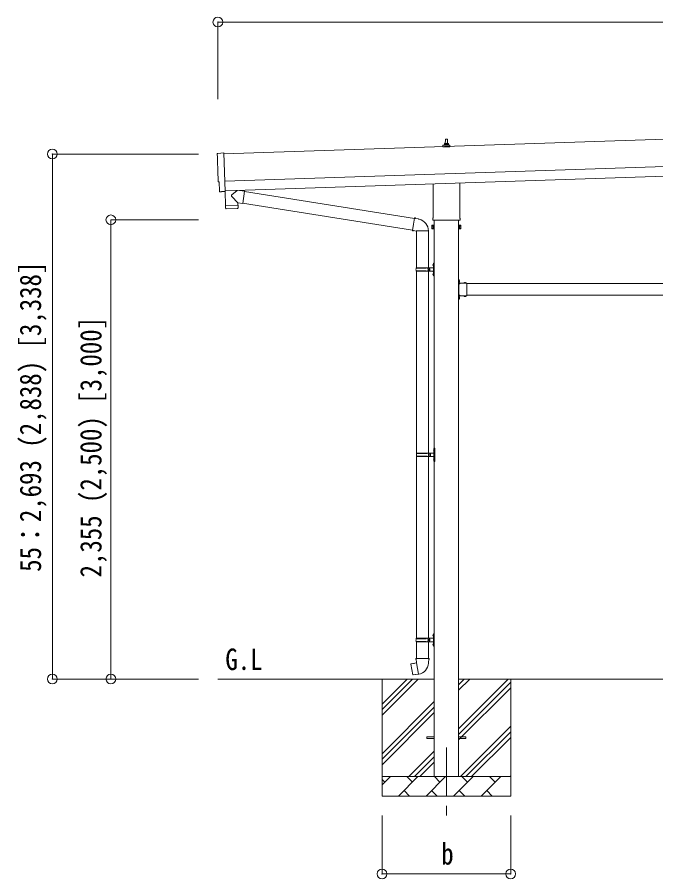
# Model space of a CAD drawing. Units: millimetres, scale not verified. Extents: x -14053 to 14053, y -9700 to 9700.
# Drawn here: x 729 to 4006, y -183 to 4235 of the extents above; entities that cross this region are included whole.
import ezdxf
from ezdxf.enums import TextEntityAlignment as Align

# ---------------------------------------------------------------- set-up
doc = ezdxf.new("R2010")
doc.units = ezdxf.units.MM
doc.header["$LTSCALE"] = 50
doc.header["$PDMODE"] = 32
doc.header["$PDSIZE"] = 50
doc.linetypes.add('CHAIN1', pattern=[8, 5, -1, 1, -1])
doc.linetypes.add('USER8', pattern=[4, 3, -1])
for name, color, linetype, lineweight in [('0-2_建具', 4, 'Continuous', 9), ('0-3_階段', 7, 'CHAIN1', 9), ('0-4_設備', 7, 'Continuous', 9), ('0-7_ハッチ', 4, 'Continuous', 9), ('0-8_外構', 6, 'Continuous', 9), ('0-9_敷地', 7, 'Continuous', 9)]:
    doc.layers.add(name, color=color, linetype=linetype, lineweight=lineweight)
doc.styles.add('ＭＳ ゴシック', font='')
doc.styles.get('ＭＳ ゴシック').set_extended_font_data('MS Gothic')

msp = doc.modelspace()

# ---------------------------------------------------------------- linework, layer by layer
at = {"layer": '0-2_建具'}
for p, q in [((7172.49, 3714.15), (1789.48, 3534.71)), ((2913.64, 3578.51), (2920.36, 3580.14)), ((2920.74, 3580.33), (2941.51, 3580.33)), ((2921.12, 3581.11), (2921.12, 3585.33)), ((2922.12, 3585.33), (2940.12, 3585.33)), ((2925.12, 3585.33), (2925.85, 3608.85)), ((2926.85, 3609.83), (2935.4, 3609.83)), ((2936.4, 3608.85), (2937.12, 3585.33)), ((2941.12, 3581.11), (2941.12, 3585.33)), ((2948.61, 3578.51), (2941.89, 3580.14)), ((1794.14, 3394.79), (7177.15, 3574.22)), ((2912.87, 3569.83), (2912.87, 3577.54)), ((2949.37, 3569.83), (2912.87, 3569.83)), ((2913.26, 3578.33), (2948.99, 3578.33)), ((2949.37, 3569.83), (2949.37, 3577.54)), ((1795.81, 3344.82), (7178.82, 3524.25)), ((2862.82, 3205.84), (2862.82, 3380.28)), ((2999.42, 3384.84), (2999.42, 3205.84)), ((1776.31, 3340.4), (1769.38, 3340.53)), ((1795.9, 3342.05), (1795.93, 3341.05)), ((2861.12, 3197.06), (2861.12, 3202.56)), ((2999.06, 3193.56), (2863.19, 3193.56)), ((2868.62, 3193.56), (2868.62, 341.06)), ((2993.62, 341.06), (2993.62, 3193.56)), ((3001.12, 3202.56), (3001.12, 3197.06)), ((2857.12, 3167.56), (2857.88, 3168.88)), ((2857.12, 3167.56), (2857.12, 3150.56)), ((2857.12, 3150.56), (2857.88, 3149.25)), ((2864.12, 3163.97), (2857.88, 3163.97)), ((2864.12, 3154.16), (2857.88, 3154.16)), ((2864.12, 3149.25), (2857.88, 3149.25)), ((2866.62, 3149.86), (2864.12, 3149.86)), ((2995.62, 3149.86), (2998.12, 3149.86)), ((2998.12, 3163.97), (3004.36, 3163.97)), ((2998.12, 3154.16), (3004.36, 3154.16)), ((2998.12, 3149.25), (3004.36, 3149.25)), ((3005.12, 3167.56), (3004.36, 3168.88)), ((3005.12, 3150.56), (3004.36, 3149.25)), ((3005.12, 3167.56), (3005.12, 3150.56)), ((2995.62, 2892.06), (2993.62, 2892.06)), ((2993.62, 2892.06), (2993.62, 2872.06)), ((2993.62, 2885.06), (2995.62, 2885.06)), ((2993.62, 2879.06), (2995.62, 2879.06)), ((2995.62, 2892.06), (2995.62, 2872.06)), ((2996.13, 2887.96), (2995.62, 2887.96)), ((2995.62, 2887.96), (2995.62, 2876.16)), ((3035.62, 2872.06), (2995.62, 2872.06)), ((3032.52, 2872.06), (3020.72, 2872.06)), ((3032.52, 2872.57), (3032.52, 2872.06)), ((3035.62, 2872.06), (3035.62, 2806.06)), ((2995.62, 2868.06), (2995.62, 2810.06)), ((3035.62, 2869.06), (5926.62, 2869.06)), ((2993.62, 2806.06), (2993.62, 2786.06)), ((2993.62, 2799.06), (2995.62, 2799.06)), ((2993.62, 2793.06), (2995.62, 2793.06)), ((2995.62, 2786.06), (2993.62, 2786.06)), ((2999.62, 2809.06), (2994.12, 2809.06)), ((2995.62, 2808.06), (2999.62, 2808.06)), ((2995.62, 2806.06), (2995.62, 2786.06)), ((3035.62, 2806.06), (2995.62, 2806.06)), ((2996.13, 2801.96), (2995.62, 2801.96)), ((2995.62, 2801.96), (2995.62, 2790.16)), ((3032.52, 2806.06), (3020.72, 2806.06)), ((3032.52, 2805.56), (3032.52, 2806.06)), ((3035.62, 2809.06), (5926.62, 2809.06)), ((2831.12, 545.56), (2868.62, 545.56)), ((2831.12, 536.56), (2831.12, 545.56)), ((2831.12, 536.56), (2868.62, 536.56)), ((2993.62, 545.56), (3031.12, 545.56)), ((2993.62, 536.56), (3031.12, 536.56)), ((3031.12, 536.56), (3031.12, 545.56))]:
    msp.add_line(p, q, dxfattribs=at)
for points in [[(1757.81, 3537.09), (1789.31, 3539.8), (1795.9, 3342.05)], [(1766.45, 3343.42), (1764.88, 3390.43), (1764.28, 3390.41)], [(1777.05, 3340.69), (1777.69, 3341.35), (1795.93, 3341.05)], [(2864.12, 3149.25), (2864.12, 3168.88), (2857.88, 3168.88)], [(2864.12, 3149.86), (2864.12, 3168.26), (2866.62, 3168.26)], [(2998.12, 3149.86), (2998.12, 3168.26), (2995.62, 3168.26)], [(2998.12, 3149.25), (2998.12, 3168.88), (3004.36, 3168.88)], [(2996.13, 2887.96), (2996.13, 2876.16), (2995.62, 2876.16)], [(3032.52, 2872.57), (3020.72, 2872.57), (3020.72, 2872.06)], [(2999.62, 2869.06), (2994.12, 2869.06), (2994.12, 2809.06)], [(2995.62, 2868.06), (2999.62, 2868.06), (2999.62, 2870.06), (2995.62, 2870.06)], [(2995.62, 2810.06), (2999.62, 2810.06), (2999.62, 2808.06)], [(2996.13, 2801.96), (2996.13, 2790.16), (2995.62, 2790.16)], [(3032.52, 2805.56), (3020.72, 2805.56), (3020.72, 2806.06)]]:
    msp.add_lwpolyline(points, dxfattribs=at)
for points in [[(2866.62, 3148.56), (2866.62, 3169.56), (2868.62, 3169.56), (2868.62, 3148.56)], [(2995.62, 3148.56), (2995.62, 3169.56), (2993.62, 3169.56), (2993.62, 3148.56)]]:
    msp.add_lwpolyline(points, close=True, dxfattribs=at)
at = {"layer": '0-2_建具', "linetype": 'USER8'}
for points in [[(2998.23, 2884.56), (2995.46, 2883.21), (2994.85, 2882.06)], [(2998.23, 2879.56), (2995.46, 2880.92), (2994.85, 2882.06)], [(3024.12, 2874.68), (3025.48, 2871.9), (3026.62, 2871.29)], [(3029.12, 2874.68), (3027.77, 2871.9), (3026.62, 2871.29)], [(2998.23, 2798.56), (2995.46, 2797.21), (2994.85, 2796.06)], [(2998.23, 2793.56), (2995.46, 2794.92), (2994.85, 2796.06)], [(3024.12, 2803.45), (3025.48, 2806.23), (3026.62, 2806.84)], [(3029.12, 2803.45), (3027.77, 2806.23), (3026.62, 2806.84)]]:
    msp.add_lwpolyline(points, dxfattribs=at)
at = {"layer": '0-2_建具'}
for centre, radius, start, end in [((2920.12, 3581.11), 1, 283.62699, 0), ((2925.21, 3584.69), 4.13, 90, 171.17633), ((2922.12, 3584.33), 1, 90, 180), ((2926.85, 3608.83), 1, 90, 178.60509), ((2934.46, 3585.33), 4.83, 133.60282, 180), ((2927.79, 3585.33), 4.83, 0, 46.39718), ((2935.4, 3608.83), 1, 1.39491, 90), ((2937.04, 3584.69), 4.13, 8.82367, 90), ((2940.12, 3584.33), 1, 0, 90), ((2942.12, 3581.11), 1, 180, 256.37301), ((2913.87, 3577.54), 1, 103.62699, 180), ((2948.37, 3577.54), 1, 0, 76.37301), ((2865.12, 3202.56), 4, 125.09963, 180), ((2865.12, 3197.06), 4, 180, 194.47751), ((2865.12, 3197.06), 4, 194.47751, 241.04498), ((2997.12, 3197.06), 4, 298.95502, 345.52249), ((2997.12, 3202.56), 4, 0, 54.90037), ((2997.12, 3197.06), 4, 345.52249, 0), ((2861.47, 3166.43), 4.34, 145.61575, 214.38425), ((2873.36, 3159.06), 16.24, 162.41205, 197.58795), ((2861.47, 3151.7), 4.34, 145.61575, 214.38425), ((2988.88, 3159.06), 16.24, 342.41205, 17.58795), ((3000.78, 3166.43), 4.34, 325.61575, 34.38425), ((3000.78, 3151.7), 4.34, 325.61575, 34.38425), ((2995.62, 2872.06), 2, 180, 270), ((2990.39, 2882.06), 8.23, 314.2189, 45.7811), ((3026.62, 2866.83), 8.23, 44.2189, 135.7811), ((2995.62, 2806.06), 2, 90, 180), ((2990.39, 2796.06), 8.23, 314.2189, 45.7811), ((3026.62, 2811.3), 8.23, 224.2189, 315.7811)]:
    msp.add_arc(centre, radius, start, end, dxfattribs=at)
for centre, major_axis, ratio, start_param, end_param in [((1758.07, 3534.1), (-3, -0.1), 0.99863, 4.7647489, 6.2979817), ((-3002.8, 3304.94), (4760.73, 158.69), 0.99863, 6.2686928, 6.2979817), ((1764.13, 3394.8), (-4.4, -0.15), 0.99863, 6.2686928, 7.8539816), ((1769.45, 3343.53), (-2.11, -2.14), 0.9974, 5.5252311, 7.0411395), ((1776.33, 3341.4), (-0.704, -0.714), 0.9974, 0.7579542, 1.5707963)]:
    msp.add_ellipse(centre, major_axis=major_axis, ratio=ratio, start_param=start_param, end_param=end_param, dxfattribs=at)
at = {"layer": '0-3_階段'}
msp.add_line((2931.12, 491.06), (2931.12, 142.06), dxfattribs=at)
at = {"layer": '0-4_設備'}
for p, q in [((2868.62, 841.06), (1758.48, 841.06)), ((2601.12, 841.06), (2601.12, 241.06)), ((2601.12, 656.01), (2786.17, 841.06)), ((2601.12, 684.3), (2757.89, 841.06)), ((2601.12, 712.58), (2729.6, 841.06)), ((5968.62, 841.06), (2993.62, 841.06)), ((2993.62, 585.97), (3248.72, 841.06)), ((2993.62, 783.96), (3050.73, 841.06)), ((2993.62, 812.24), (3022.45, 841.06)), ((3261.12, 841.06), (3261.12, 241.06)), ((2993.62, 557.68), (3261.12, 825.18)), ((2993.62, 529.4), (3261.12, 796.9)), ((2601.12, 458.02), (2868.62, 725.52)), ((2601.12, 429.74), (2868.62, 697.24)), ((2601.12, 401.46), (2868.62, 668.96)), ((3003.28, 341.06), (3261.12, 598.91)), ((3031.56, 341.06), (3261.12, 570.62)), ((3059.85, 341.06), (3261.12, 542.34)), ((2738.72, 341.06), (2868.62, 470.97)), ((2767.01, 341.06), (2868.62, 442.68)), ((2795.29, 341.06), (2868.62, 414.4)), ((2601.12, 341.06), (3261.12, 341.06)), ((2601.12, 298.17), (2644.02, 341.06)), ((2615.46, 312.51), (2601.12, 326.85)), ((2685.44, 241.06), (2785.44, 341.06)), ((2756.88, 312.51), (2728.33, 341.06)), ((2826.86, 241.06), (2926.86, 341.06)), ((2898.31, 312.51), (2869.75, 341.06)), ((2968.28, 241.06), (3068.28, 341.06)), ((3039.73, 312.51), (3011.17, 341.06)), ((3109.7, 241.06), (3209.7, 341.06)), ((3181.15, 312.51), (3152.59, 341.06)), ((3257.84, 341.06), (3261.12, 344.35)), ((2713.99, 269.62), (2742.54, 241.06)), ((2855.41, 269.62), (2883.97, 241.06)), ((2996.83, 269.62), (3025.39, 241.06)), ((3138.25, 269.62), (3166.81, 241.06)), ((3261.12, 241.06), (2601.12, 241.06))]:
    msp.add_line(p, q, dxfattribs=at)
at = {"layer": '0-8_外構'}
for p, q in [((1758.48, 4210.04), (1758.48, 3814.18)), ((1758.48, 4210.04), (7208.15, 4210.04)), ((909.48, 3533.68), (1659.48, 3533.68)), ((909.48, 3533.68), (909.48, 841.06)), ((1209.48, 3196.06), (1659.48, 3196.06)), ((1209.48, 3196.06), (1209.48, 841.06)), ((909.48, 841.06), (1509.48, 841.06)), ((1209.48, 841.06), (1659.48, 841.06)), ((2601.12, -157.94), (2601.12, 142.06)), ((3261.12, -157.94), (3261.12, 142.06)), ((2601.12, -157.94), (3261.12, -157.94))]:
    msp.add_line(p, q, dxfattribs=at)
for p in [(1758.48, 4210.04), (909.48, 3533.68), (1209.48, 3196.06), (909.48, 841.06), (1209.48, 841.06), (2601.12, -157.94), (3261.12, -157.94)]:
    msp.add_point(p, dxfattribs=at)
at = {"layer": '0-9_敷地'}
for p, q in [((1861.47, 3283.99), (1829.98, 3316.5)), ((1857.23, 3346.86), (1830.01, 3323.83)), ((1894.92, 3343.57), (1869, 3347.26)), ((1894.92, 3343.57), (1885.95, 3280.51)), ((1895.15, 3341.67), (2767.25, 3202.82)), ((1802.4, 3270), (1802.46, 3269)), ((1857.37, 3271.83), (1857.39, 3270.83)), ((1861.47, 3283.99), (1885.95, 3280.51)), ((1861.47, 3283.99), (1861.87, 3271.98)), ((1885.72, 3282.41), (2756.83, 3143.72)), ((1797.94, 3268.85), (1798.6, 3255.81)), ((1859.21, 3254.88), (1801.7, 3252.96)), ((2767.57, 3204.63), (2762.04, 3173.27)), ((2767.57, 3204.63), (2768.72, 3206.61)), ((2768.72, 3206.61), (2772.28, 3205.99)), ((2772.28, 3205.99), (2772.69, 3203.64)), ((2787.21, 3200.82), (2788.89, 3199.19)), ((2788.89, 3199.19), (2791.01, 3198.74)), ((2756.51, 3141.9), (2762.04, 3173.27)), ((2756.51, 3141.9), (2756.91, 3139.65)), ((2756.51, 3141.9), (2761.66, 3141.08)), ((2756.91, 3139.65), (2760.47, 3139.02)), ((2760.47, 3139.02), (2761.66, 3141.08)), ((2761.66, 3141.08), (2776.27, 3138.77)), ((2776.27, 3138.77), (2778.47, 3139.75)), ((2838.77, 3139.36), (2777.59, 3139.36)), ((2778.62, 3139.36), (2778.62, 2950.06)), ((2838.62, 3139.36), (2838.62, 2950.06)), ((2862.32, 2967.21), (2864.37, 2966.21)), ((2863.59, 2969.21), (2864.22, 2969.21)), ((2863.59, 2969.21), (2863.59, 2960.91)), ((2863.59, 2960.91), (2864.22, 2960.91)), ((2864.22, 2969.21), (2864.22, 2960.91)), ((2864.22, 2969.21), (2864.62, 2968.81)), ((2864.22, 2960.91), (2864.62, 2961.31)), ((2864.37, 2966.21), (2864.98, 2965.06)), ((2864.62, 2973.06), (2867.62, 2974.56)), ((2864.62, 2973.06), (2864.62, 2941.06)), ((2864.62, 2968.81), (2864.62, 2961.31)), ((2867.62, 2974.56), (2867.62, 2941.06)), ((2867.62, 2974.56), (2868.62, 2974.56)), ((2868.62, 2974.56), (2868.62, 2941.06)), ((2775.62, 2948.06), (2825.96, 2948.06)), ((2775.62, 2934.06), (2825.96, 2934.06)), ((2776.62, 2950.06), (2862.62, 2950.06)), ((2776.62, 2950.06), (2776.62, 2948.06)), ((2776.62, 2932.06), (2776.62, 2934.06)), ((2776.62, 2932.06), (2862.62, 2932.06)), ((2778.62, 2932.06), (2778.62, 2000.06)), ((2835.62, 2950.06), (2835.62, 2945.56)), ((2835.62, 2945.56), (2837.62, 2945.56)), ((2835.62, 2932.06), (2835.62, 2936.56)), ((2835.62, 2936.56), (2837.62, 2936.56)), ((2837.62, 2945.56), (2837.62, 2941.06)), ((2837.62, 2936.56), (2837.62, 2941.06)), ((2838.62, 2932.06), (2838.62, 2000.06)), ((2843.62, 2950.06), (2843.62, 2941.06)), ((2843.62, 2945.56), (2846.62, 2945.56)), ((2843.62, 2932.06), (2843.62, 2941.06)), ((2843.62, 2936.56), (2846.62, 2936.56)), ((2846.62, 2945.56), (2846.62, 2941.06)), ((2846.62, 2936.56), (2846.62, 2941.06)), ((2862.32, 2919.21), (2864.37, 2918.21)), ((2863.59, 2921.21), (2864.22, 2921.21)), ((2863.59, 2921.21), (2863.59, 2912.91)), ((2864.22, 2921.21), (2864.22, 2912.91)), ((2864.22, 2921.21), (2864.62, 2920.81)), ((2864.37, 2918.21), (2864.98, 2917.06)), ((2864.62, 2909.06), (2864.62, 2941.06)), ((2864.62, 2920.81), (2864.62, 2913.31)), ((2867.62, 2907.56), (2867.62, 2941.06)), ((2868.62, 2907.56), (2868.62, 2941.06)), ((2863.59, 2912.91), (2864.22, 2912.91)), ((2864.22, 2912.91), (2864.62, 2913.31)), ((2864.62, 2909.06), (2867.62, 2907.56)), ((2867.62, 2907.56), (2868.62, 2907.56)), ((2778.12, 1998.06), (2828.46, 1998.06)), ((2779.12, 2000.06), (2865.12, 2000.06)), ((2779.12, 2000.06), (2779.12, 1998.06)), ((2838.12, 2000.06), (2838.12, 1995.56)), ((2838.12, 1995.56), (2840.12, 1995.56)), ((2840.12, 1995.56), (2840.12, 1991.06)), ((2840.12, 1986.56), (2840.12, 1991.06)), ((2846.12, 2000.06), (2846.12, 1991.06)), ((2846.12, 1995.56), (2849.12, 1995.56)), ((2846.12, 1982.06), (2846.12, 1991.06)), ((2849.12, 1995.56), (2849.12, 1991.06)), ((2849.12, 1986.56), (2849.12, 1991.06)), ((2864.82, 2017.21), (2866.87, 2016.21)), ((2866.09, 2019.21), (2866.72, 2019.21)), ((2866.09, 2019.21), (2866.09, 2010.91)), ((2866.09, 2010.91), (2866.72, 2010.91)), ((2866.72, 2019.21), (2866.72, 2010.91)), ((2866.72, 2019.21), (2867.12, 2018.81)), ((2866.72, 2010.91), (2867.12, 2011.31)), ((2866.87, 2016.21), (2867.48, 2015.06)), ((2867.12, 2023.06), (2870.12, 2024.56)), ((2867.12, 2023.06), (2867.12, 1991.06)), ((2867.12, 2018.81), (2867.12, 2011.31)), ((2867.12, 1959.06), (2867.12, 1991.06)), ((2870.12, 2024.56), (2870.12, 1991.06)), ((2870.12, 2024.56), (2871.12, 2024.56)), ((2870.12, 1957.56), (2870.12, 1991.06)), ((2871.12, 2024.56), (2871.12, 1991.06)), ((2871.12, 1957.56), (2871.12, 1991.06)), ((2778.12, 1984.06), (2828.46, 1984.06)), ((2778.62, 1982.07), (2778.62, 1050.06)), ((2779.12, 1982.06), (2779.12, 1984.06)), ((2779.12, 1982.06), (2865.12, 1982.06)), ((2838.12, 1982.06), (2838.12, 1986.56)), ((2838.12, 1986.56), (2840.12, 1986.56)), ((2838.62, 1982.07), (2838.62, 1050.06)), ((2846.12, 1986.56), (2849.12, 1986.56)), ((2864.82, 1969.21), (2866.87, 1968.21)), ((2866.09, 1971.21), (2866.72, 1971.21)), ((2866.09, 1971.21), (2866.09, 1962.91)), ((2866.09, 1962.91), (2866.72, 1962.91)), ((2866.72, 1971.21), (2866.72, 1962.91)), ((2866.72, 1971.21), (2867.12, 1970.81)), ((2866.72, 1962.91), (2867.12, 1963.31)), ((2866.87, 1968.21), (2867.48, 1967.06)), ((2867.12, 1970.81), (2867.12, 1963.31)), ((2867.12, 1959.06), (2870.12, 1957.56)), ((2870.12, 1957.56), (2871.12, 1957.56)), ((2862.32, 1067.21), (2864.37, 1066.21)), ((2863.59, 1069.21), (2864.22, 1069.21)), ((2863.59, 1069.21), (2863.59, 1060.91)), ((2863.59, 1060.91), (2864.22, 1060.91)), ((2864.22, 1069.21), (2864.22, 1060.91)), ((2864.22, 1069.21), (2864.62, 1068.81)), ((2864.22, 1060.91), (2864.62, 1061.31)), ((2864.37, 1066.21), (2864.98, 1065.06)), ((2864.62, 1073.06), (2867.62, 1074.56)), ((2864.62, 1073.06), (2864.62, 1041.06)), ((2864.62, 1068.81), (2864.62, 1061.31)), ((2867.62, 1074.56), (2867.62, 1041.06)), ((2867.62, 1074.56), (2868.62, 1074.56)), ((2868.62, 1074.56), (2868.62, 1041.06)), ((2775.62, 1048.06), (2825.96, 1048.06)), ((2775.62, 1034.06), (2825.96, 1034.06)), ((2776.62, 1050.06), (2862.62, 1050.06)), ((2776.62, 1050.06), (2776.62, 1048.06)), ((2776.62, 1032.06), (2776.62, 1034.06)), ((2776.62, 1032.06), (2862.62, 1032.06)), ((2778.62, 1032.06), (2778.62, 947.14)), ((2835.62, 1050.06), (2835.62, 1045.56)), ((2835.62, 1045.56), (2837.62, 1045.56)), ((2835.62, 1032.06), (2835.62, 1036.56)), ((2835.62, 1036.56), (2837.62, 1036.56)), ((2837.62, 1045.56), (2837.62, 1041.06)), ((2837.62, 1036.56), (2837.62, 1041.06)), ((2838.62, 1032.06), (2838.62, 947.14)), ((2843.62, 1050.06), (2843.62, 1041.06)), ((2843.62, 1045.56), (2846.62, 1045.56)), ((2843.62, 1032.06), (2843.62, 1041.06)), ((2843.62, 1036.56), (2846.62, 1036.56)), ((2846.62, 1045.56), (2846.62, 1041.06)), ((2846.62, 1036.56), (2846.62, 1041.06)), ((2862.32, 1019.21), (2864.37, 1018.21)), ((2863.59, 1021.21), (2864.22, 1021.21)), ((2863.59, 1021.21), (2863.59, 1012.91)), ((2864.22, 1021.21), (2864.22, 1012.91)), ((2864.22, 1021.21), (2864.62, 1020.81)), ((2864.37, 1018.21), (2864.98, 1017.06)), ((2864.62, 1009.06), (2864.62, 1041.06)), ((2864.62, 1020.81), (2864.62, 1013.31)), ((2867.62, 1007.56), (2867.62, 1041.06)), ((2868.62, 1007.56), (2868.62, 1041.06)), ((2863.59, 1012.91), (2864.22, 1012.91)), ((2864.22, 1012.91), (2864.62, 1013.31)), ((2864.62, 1009.06), (2867.62, 1007.56)), ((2867.62, 1007.56), (2868.62, 1007.56)), ((2776.77, 947.14), (2774.62, 946.36)), ((2774.62, 946.36), (2774.62, 942.74)), ((2774.62, 942.74), (2776.86, 941.92)), ((2776.77, 947.14), (2808.62, 947.14)), ((2776.77, 947.14), (2776.86, 941.92)), ((2776.86, 941.92), (2777.12, 927.14)), ((2840.47, 947.14), (2808.62, 947.14)), ((2842.62, 942.74), (2840.38, 941.92)), ((2840.47, 947.14), (2842.62, 946.36)), ((2842.62, 946.36), (2842.62, 942.74)), ((2750.16, 918.69), (2749.35, 917.52)), ((2749.35, 917.52), (2758.97, 862.96)), ((2778.03, 923.94), (2750.16, 918.69)), ((2762.9, 921.29), (2762.69, 921.05)), ((2777.12, 927.14), (2778.47, 925.14)), ((2788.39, 866.64), (2778.25, 924.11)), ((2778.28, 924.94), (2778.28, 924.23)), ((2778.47, 925.14), (2778.44, 925.13)), ((2838.81, 925.2), (2838.74, 923.03)), ((2840.12, 927.14), (2838.81, 925.2)), ((2773, 864.05), (2772.72, 864.2)), ((2788.69, 865.88), (2788.45, 866.54))]:
    msp.add_line(p, q, dxfattribs=at)
for points in [[(1795.53, 3341.06), (1797.91, 3269.85), (1861.87, 3271.98)], [(1862.11, 3257.93), (1861.9, 3270.98), (1797.94, 3268.85)], [(2767.57, 3204.63), (2772.69, 3203.64), (2787.21, 3200.82)], [(2862.32, 2962.92), (2864.37, 2963.91), (2864.98, 2965.06)], [(2862.32, 2914.92), (2864.37, 2915.91), (2864.98, 2917.06)], [(2864.82, 2012.92), (2866.87, 2013.91), (2867.48, 2015.06)], [(2864.82, 1964.92), (2866.87, 1965.91), (2867.48, 1967.06)], [(2862.32, 1062.92), (2864.37, 1063.91), (2864.98, 1065.06)], [(2862.32, 1014.92), (2864.37, 1015.91), (2864.98, 1017.06)], [(2840.47, 947.14), (2840.38, 941.92), (2840.12, 927.14)], [(2765.15, 921.51), (2764.87, 921.66), (2762.9, 921.29)], [(2788.12, 866.73), (2760.13, 862.13), (2758.97, 862.96)], [(2775.18, 864.61), (2774.97, 864.37), (2773, 864.05)]]:
    msp.add_lwpolyline(points, dxfattribs=at)
for centre, radius, start, end in [((1833.39, 3320.15), 5, 132.56466, 226.88314), ((1801.6, 3255.96), 3, 182.90915, 271.95747), ((1859.11, 3257.88), 3, 271.90915, 0.90915), ((2778.47, 3139.75), 60.3, 359.62495, 78), ((2867.92, 2965.06), 6, 136.21765, 223.78235), ((2824.37, 2941.06), 49.25, 171.82876, 180.00002), ((2824.37, 2941.06), 49.25, 180.00002, 188.17127), ((2825.96, 2950.06), 2, 270, 359.99998), ((2825.96, 2932.06), 2, 0.00005, 90.00004), ((2867.92, 2917.06), 6, 136.21765, 223.78235), ((2862.62, 2952.06), 2, 270, 359.99998), ((2862.62, 2930.06), 2, 0.00005, 90.00004), ((2826.87, 1991.06), 49.25, 171.82876, 180.00002), ((2826.87, 1991.06), 49.25, 180.00002, 188.17127), ((2828.46, 2000.06), 2, 270, 359.99998), ((2870.42, 2015.06), 6, 136.21765, 223.78235), ((2865.12, 2002.06), 2, 270, 359.99998), ((2828.46, 1982.06), 2, 0.00005, 90.00004), ((2870.42, 1967.06), 6, 136.21765, 223.78235), ((2865.12, 1980.06), 2, 0.00005, 90.00004), ((2867.92, 1065.06), 6, 136.21765, 223.78235), ((2824.37, 1041.06), 49.25, 171.82876, 180.00002), ((2824.37, 1041.06), 49.25, 180.00002, 188.17127), ((2825.96, 1050.06), 2, 270, 359.99998), ((2825.96, 1032.06), 2, 0.00005, 90.00004), ((2867.92, 1017.06), 6, 136.21765, 223.78235), ((2862.62, 1052.06), 2, 270, 359.99998), ((2862.62, 1030.06), 2, 0.00005, 90.00004), ((2777.98, 924.23), 0.3, 280.66842, 0), ((2778.48, 924.94), 0.2, 100, 180), ((2778.47, 925.14), 60.3, 279.96938, 358), ((2788.17, 866.44), 0.3, 20, 99.33158), ((2788.88, 865.95), 0.2, 200, 279.96938)]:
    msp.add_arc(centre, radius, start, end, dxfattribs=at)

# ---------------------------------------------------------------- texts
at = {"layer": '0-7_ハッチ', "color": 7, "style": 'ＭＳ ゴシック', "width": 0.85}
msp.add_text('G.L', height=110, dxfattribs=at).set_placement((1797.08, 854.52), align=Align.BOTTOM_LEFT)
at = {"layer": '0-8_外構', "color": 7, "style": 'ＭＳ ゴシック', "width": 0.85}
for s, p in [('55：2,693 (2,838) [3,338]', (884.48, 1391.12)), ('2,355 (2,500) [3,000]', (1194.48, 1362.31))]:
    msp.add_text(s, height=110, rotation=90, dxfattribs=at).set_placement(p, align=Align.BOTTOM_LEFT)
msp.add_text('b', height=110, dxfattribs=at).set_placement((2904.87, -142.94), align=Align.BOTTOM_LEFT)

doc.saveas('drawing.dxf')
